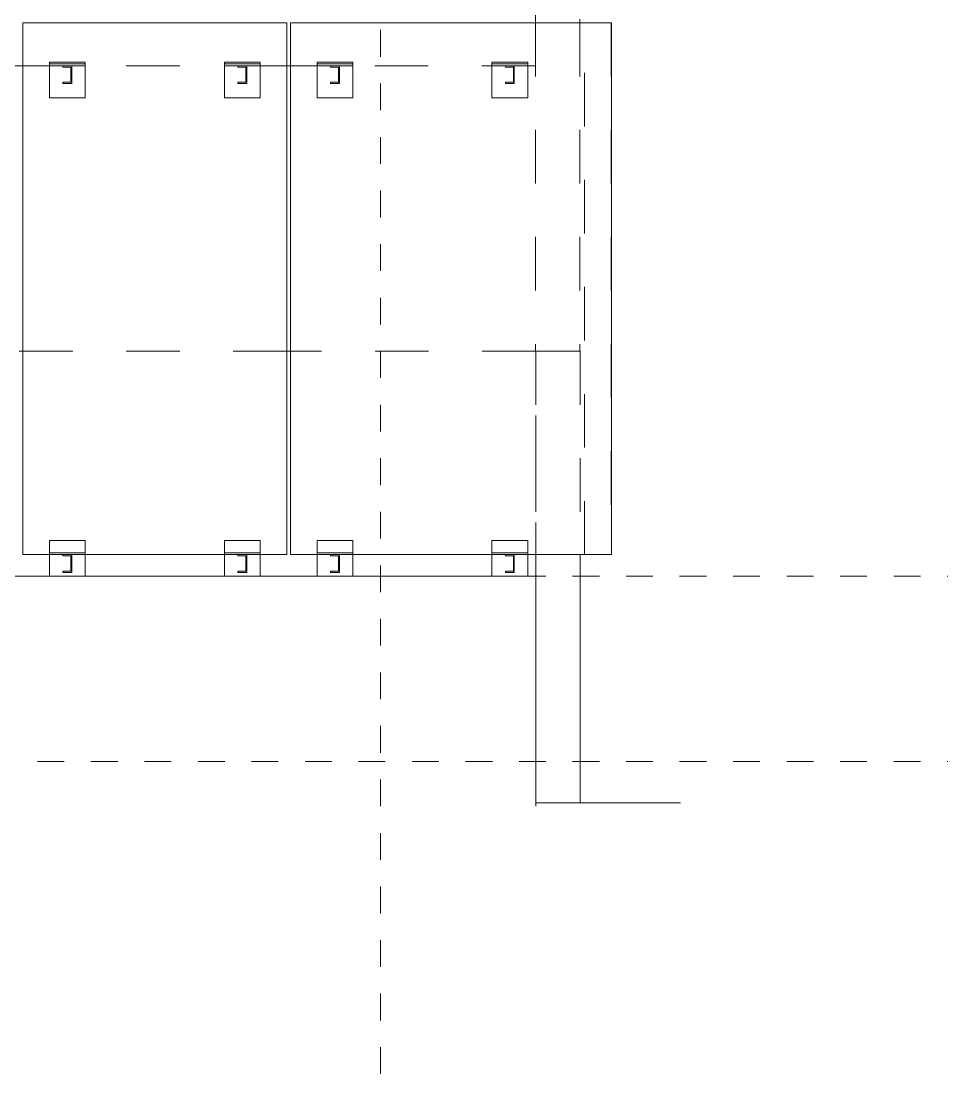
# Model space of a CAD drawing. Header units: millimetres. Extents: x 663313 to 1226001, y 1431724 to 1620898.
# Drawn here: x 663751.42 to 663756.61, y 1524728.98 to 1524734.88 of the extents above; entities that cross this region are included whole.
import ezdxf

# ---------------------------------------------------------------- set-up
doc = ezdxf.new("R2010")
doc.units = ezdxf.units.MM
for name, pattern in [('XKITLINE00', [0]), ('XKITLINE01', [4, 1, -1, 1, -1]), ('XKITLINE02', [4, 2, -2])]:
    doc.linetypes.add(name, pattern=pattern)
doc.layers.add('000 - 0_HIDE_OBJ_FRAMING_DEF_SUB', color=7, linetype='Continuous', plot=False)
doc.layers.add('Part', color=7, linetype='Continuous', lineweight=0)
doc.layers.add('S-GRID', color=7, linetype='Continuous', lineweight=9)

# ---------------------------------------------------------------- blocks, each defined once
blk = doc.blocks.new('*A2517971')
at = {"layer": 'S-GRID', "color": 7, "linetype": 'XKITLINE01', "lineweight": 0}
blk.add_line((170.447252, -8.917964), (412.473057, -8.917964), dxfattribs=at)
blk = doc.blocks.new('*A2518972')
at = {"layer": 'S-GRID', "color": 7, "linetype": 'XKITLINE01', "lineweight": 0}
blk.add_line((170.447252, -15.851297), (412.473057, -15.851297), dxfattribs=at)
blk = doc.blocks.new('*A2519973')
at = {"layer": '000 - 0_HIDE_OBJ_FRAMING_DEF_SUB', "color": 7, "linetype": 'XKITLINE00', "lineweight": 0}
for p, q in [((397.067264, -8.917964), (205.900536, -8.917964)), ((397.067264, -17.517964), (397.067264, -8.917964))]:
    blk.add_line(p, q, dxfattribs=at)
at = {"layer": '000 - 0_HIDE_OBJ_FRAMING_DEF_SUB', "color": 7, "linetype": 'XKITLINE02', "lineweight": 0}
blk.add_line((397.06723, -17.517964), (397.067231, -8.917964), dxfattribs=at)
blk = doc.blocks.new('*A27121166')
at = {"layer": 'Part', "color": 7, "linetype": 'XKITLINE00', "lineweight": 0}
for p, q in [((377.900591, -0.517964), (377.767257, -0.517964)), ((387.900591, -0.517964), (387.767257, -0.517964)), ((397.067252, -8.117964), (397.067252, -8.917964))]:
    blk.add_line(p, q, dxfattribs=at)
at = {"layer": 'Part', "color": 7, "linetype": 'XKITLINE02', "lineweight": 0}
for p, q in [((387.767257, -0.517964), (377.900591, -0.517964)), ((397.067252, -0.517964), (387.900591, -0.517964)), ((397.067231, -8.917964), (397.067231, -0.517964)), ((397.067252, -0.517964), (397.067252, -8.117964)), ((307.900572, -8.917964), (397.067252, -8.917964))]:
    blk.add_line(p, q, dxfattribs=at)
blk = doc.blocks.new('*A27311185')
at = {"layer": 'S-GRID', "color": 7, "linetype": 'XKITLINE01', "lineweight": 0}
blk.add_line((391.267259, -27.517964), (391.267259, 90.604862), dxfattribs=at)
blk = doc.blocks.new('*A27331187')
at = {"layer": 'Part', "color": 7, "linetype": 'XKITLINE02', "lineweight": 0}
for p, q in [((398.720593, 73.815369), (397.053903, 73.815369)), ((397.053926, 73.815369), (397.053926, 31.882036)), ((398.720593, 73.815369), (398.720593, 31.882036)), ((397.053926, 31.748703), (397.053926, 11.882036)), ((398.720593, 31.748703), (398.720593, 11.882036)), ((397.053926, 11.748703), (397.053926, -0.517964)), ((398.720593, 11.748703), (398.720593, -0.517964)), ((397.053903, -0.517964), (398.720593, -0.517964))]:
    blk.add_line(p, q, dxfattribs=at)
at = {"layer": 'Part', "color": 7, "linetype": 'XKITLINE00', "lineweight": 0}
for p, q in [((397.053926, 31.882036), (397.053926, 31.748703)), ((398.720593, 31.882036), (398.720593, 31.748703)), ((397.053926, 11.882036), (397.053926, 11.748703)), ((398.720593, 11.882036), (398.720593, 11.748703))]:
    blk.add_line(p, q, dxfattribs=at)
blk = doc.blocks.new('*A27361190')
at = {"layer": '000 - 0_HIDE_OBJ_FRAMING_DEF_SUB', "color": 7, "linetype": 'XKITLINE00', "lineweight": 0}
for p, q in [((387.767257, 11.748703), (377.90058, 11.748703)), ((377.900591, -8.117964), (377.900591, 11.748703)), ((387.767257, 11.748703), (387.767257, -8.117964)), ((377.900591, -8.117964), (377.90058, -8.117964)), ((378.900591, -8.117964), (377.900591, -8.117964)), ((385.433924, -8.117964), (380.233924, -8.117964)), ((387.767257, -8.117964), (386.767258, -8.117964))]:
    blk.add_line(p, q, dxfattribs=at)
at = {"layer": '000 - 0_HIDE_OBJ_FRAMING_DEF_SUB', "color": 7, "linetype": 'XKITLINE02', "lineweight": 0}
for p, q in [((377.90058, -8.117964), (377.90058, 11.748703)), ((387.767247, -8.117964), (387.767247, 11.748703)), ((380.233924, -8.117964), (378.900591, -8.117964)), ((386.767258, -8.117964), (385.433924, -8.117964))]:
    blk.add_line(p, q, dxfattribs=at)
blk = doc.blocks.new('*A27371191')
at = {"layer": '000 - 0_HIDE_OBJ_FRAMING_DEF_SUB', "color": 7, "linetype": 'XKITLINE00', "lineweight": 0}
for p, q in [((399.900591, 11.748703), (387.90058, 11.748703)), ((387.900591, -8.117964), (387.900591, 11.748703)), ((399.900591, 11.748703), (399.900591, -8.117964)), ((387.900591, -8.117964), (387.90058, -8.117964)), ((388.900591, -8.117964), (387.900591, -8.117964)), ((395.433924, -8.117964), (390.233924, -8.117964)), ((399.900591, -8.117964), (396.767258, -8.117964))]:
    blk.add_line(p, q, dxfattribs=at)
at = {"layer": '000 - 0_HIDE_OBJ_FRAMING_DEF_SUB', "color": 7, "linetype": 'XKITLINE02', "lineweight": 0}
for p, q in [((387.90058, -8.117964), (387.90058, 11.748703)), ((399.90058, -8.117964), (399.90058, 11.748703)), ((390.233924, -8.117964), (388.900591, -8.117964)), ((396.767258, -8.117964), (395.433924, -8.117964))]:
    blk.add_line(p, q, dxfattribs=at)
blk = doc.blocks.new('*A29521406')
at = {"layer": 'Part', "color": 7, "linetype": 'XKITLINE02', "lineweight": 0}
for p, q in [((398.887236, 11.748703), (398.887267, 11.748703)), ((398.887267, 11.748703), (399.887267, 11.748703)), ((398.887267, -8.117964), (398.887267, 11.748703)), ((399.887267, 11.748703), (399.887267, -8.117964)), ((399.887267, -8.117964), (398.887236, -8.117964)), ((399.887267, -8.117964), (399.887236, -8.117964))]:
    blk.add_line(p, q, dxfattribs=at)
blk = doc.blocks.new('*A29531407')
at = {"layer": 'Part', "color": 7, "linetype": 'XKITLINE02', "lineweight": 0}
for p, q in [((366.401618, 18.482036), (366.401601, 18.482036)), ((366.401601, 18.482036), (366.401601, 10.148703)), ((367.767257, 18.482036), (366.401601, 18.482036)), ((366.401618, 18.482036), (366.401618, 11.882036)), ((377.767257, 18.482036), (367.900591, 18.482036)), ((387.767257, 18.482036), (377.900591, 18.482036)), ((397.053926, 18.482036), (387.900591, 18.482036)), ((397.053909, 10.148703), (397.053909, 18.482036)), ((397.053926, 18.482036), (397.053926, 11.882036)), ((366.401618, 11.748703), (366.401618, 10.148703)), ((397.053926, 11.748703), (397.053926, 10.148703)), ((366.401618, 10.148703), (366.401601, 10.148703)), ((367.767257, 10.148703), (366.401601, 10.148703)), ((377.767257, 10.148703), (367.900591, 10.148703)), ((387.767257, 10.148703), (377.900591, 10.148703)), ((397.053926, 10.148703), (387.900591, 10.148703))]:
    blk.add_line(p, q, dxfattribs=at)
at = {"layer": 'Part', "color": 7, "linetype": 'XKITLINE00', "lineweight": 0}
for p, q in [((367.900591, 18.482036), (367.767257, 18.482036)), ((377.900591, 18.482036), (377.767257, 18.482036)), ((387.900591, 18.482036), (387.767257, 18.482036)), ((366.401618, 11.882036), (366.401618, 11.748703)), ((397.053926, 11.882036), (397.053926, 11.748703)), ((367.900591, 10.148703), (367.767257, 10.148703)), ((377.900591, 10.148703), (377.767257, 10.148703)), ((387.900591, 10.148703), (387.767257, 10.148703))]:
    blk.add_line(p, q, dxfattribs=at)
blk = doc.blocks.new('*A30771531')
at = {"layer": '000 - 0_HIDE_OBJ_FRAMING_DEF_SUB', "color": 7, "linetype": 'XKITLINE00', "lineweight": 0}
for p, q in [((402.473057, -17.384629), (397.06723, -17.384629)), ((397.067265, -17.517964), (397.067265, -17.384629))]:
    blk.add_line(p, q, dxfattribs=at)
blk = doc.blocks.new('*A30781532')
at = {"layer": 'Part', "color": 7, "linetype": 'XKITLINE02', "lineweight": 0}
for p, q in [((398.733918, -0.517964), (397.066853, -0.517964)), ((397.067252, -0.517964), (397.067252, -8.117964)), ((398.733918, -0.517964), (398.733918, -8.117964)), ((397.067252, -8.917964), (397.067252, -17.384631)), ((398.733918, -17.384631), (397.066853, -17.384631))]:
    blk.add_line(p, q, dxfattribs=at)
at = {"layer": 'Part', "color": 7, "linetype": 'XKITLINE00', "lineweight": 0}
for p, q in [((397.067252, -8.117964), (397.067252, -8.917964)), ((398.733918, -8.117964), (398.733918, -17.384631))]:
    blk.add_line(p, q, dxfattribs=at)
blk = doc.blocks.new('*A30791533')
at = {"layer": 'Part', "color": 7, "linetype": 'XKITLINE00', "lineweight": 0}
for p, q in [((395.933869, -8.117964), (395.933857, -8.117964)), ((395.933869, -8.167964), (395.933857, -8.167964)), ((395.933869, -8.167964), (395.933869, -8.117964)), ((395.933869, -8.117964), (396.267202, -8.117964)), ((396.233869, -8.167964), (395.933869, -8.167964)), ((396.233857, -8.167964), (396.233869, -8.167964)), ((396.233869, -8.167964), (396.233869, -8.734631)), ((396.267202, -8.117964), (396.26719, -8.117964)), ((396.267202, -8.784631), (396.267202, -8.117964)), ((395.933869, -8.734631), (395.933857, -8.734631)), ((395.933869, -8.784631), (395.933857, -8.784631)), ((396.233869, -8.734631), (395.933869, -8.734631)), ((395.933869, -8.734631), (395.933869, -8.784631)), ((396.267202, -8.784631), (395.933869, -8.784631)), ((396.233869, -8.734631), (396.233857, -8.734631)), ((396.26719, -8.784631), (396.267202, -8.784631))]:
    blk.add_line(p, q, dxfattribs=at)
at = {"layer": 'Part', "color": 7, "linetype": 'XKITLINE02', "lineweight": 0}
for p, q in [((395.933857, -8.167964), (395.933857, -8.117964)), ((396.233857, -8.734631), (396.233857, -8.167964)), ((396.26719, -8.117964), (396.26719, -8.784631)), ((395.933857, -8.784631), (395.933857, -8.734631))]:
    blk.add_line(p, q, dxfattribs=at)
blk = doc.blocks.new('*A30801534')
at = {"layer": 'Part', "color": 7, "linetype": 'XKITLINE02', "lineweight": 0}
for p, q in [((396.767206, -7.584631), (395.433872, -7.584631)), ((395.433872, -7.584631), (395.433872, -8.917964)), ((395.433873, -7.584631), (395.433873, -8.117964)), ((396.767206, -7.584631), (396.767206, -8.117964)), ((396.767206, -7.584631), (396.767206, -8.917964)), ((396.767206, -8.917964), (395.433872, -8.917964))]:
    blk.add_line(p, q, dxfattribs=at)
at = {"layer": 'Part', "color": 7, "linetype": 'XKITLINE00', "lineweight": 0}
for p, q in [((395.433873, -8.117964), (395.433873, -8.917964)), ((396.767206, -8.117964), (396.767206, -8.917964))]:
    blk.add_line(p, q, dxfattribs=at)
blk = doc.blocks.new('*A30811535')
at = {"layer": 'Part', "color": 7, "linetype": 'XKITLINE00', "lineweight": 0}
for p, q in [((395.433921, -8.051297), (395.433924, -8.051297)), ((395.433921, -8.117964), (395.433924, -8.117964)), ((395.433924, -8.117964), (395.433924, -8.051297)), ((395.433924, -8.051297), (396.767258, -8.051297)), ((396.767258, -8.117964), (395.433924, -8.117964)), ((396.767254, -8.051297), (396.767258, -8.051297)), ((396.767254, -8.117964), (396.767258, -8.117964)), ((396.767258, -8.051297), (396.767258, -8.117964))]:
    blk.add_line(p, q, dxfattribs=at)
at = {"layer": 'Part', "color": 7, "linetype": 'XKITLINE02', "lineweight": 0}
for p, q in [((395.433921, -8.117964), (395.433921, -8.051297)), ((395.433924, -8.117964), (395.433921, -8.117964)), ((396.767254, -8.117964), (396.767254, -8.051297))]:
    blk.add_line(p, q, dxfattribs=at)
blk = doc.blocks.new('*A30821536')
at = {"layer": 'Part', "color": 7, "linetype": 'XKITLINE00', "lineweight": 0}
for p, q in [((385.433921, -8.051297), (385.433924, -8.051297)), ((385.433921, -8.117964), (385.433924, -8.117964)), ((385.433924, -8.117964), (385.433924, -8.051297)), ((385.433924, -8.051297), (386.767258, -8.051297)), ((386.767258, -8.117964), (385.433924, -8.117964)), ((386.767254, -8.051297), (386.767258, -8.051297)), ((386.767254, -8.117964), (386.767258, -8.117964)), ((386.767258, -8.051297), (386.767258, -8.117964))]:
    blk.add_line(p, q, dxfattribs=at)
at = {"layer": 'Part', "color": 7, "linetype": 'XKITLINE02', "lineweight": 0}
for p, q in [((385.433921, -8.117964), (385.433921, -8.051297)), ((385.433924, -8.117964), (385.433921, -8.117964)), ((386.767254, -8.117964), (386.767254, -8.051297))]:
    blk.add_line(p, q, dxfattribs=at)
blk = doc.blocks.new('*A30831537')
at = {"layer": 'Part', "color": 7, "linetype": 'XKITLINE02', "lineweight": 0}
for p, q in [((386.767206, -7.584631), (385.433872, -7.584631)), ((385.433872, -7.584631), (385.433872, -8.917964)), ((385.433873, -7.584631), (385.433873, -8.117964)), ((386.767206, -7.584631), (386.767206, -8.117964)), ((386.767206, -7.584631), (386.767206, -8.917964)), ((386.767206, -8.917964), (385.433872, -8.917964))]:
    blk.add_line(p, q, dxfattribs=at)
at = {"layer": 'Part', "color": 7, "linetype": 'XKITLINE00', "lineweight": 0}
for p, q in [((385.433873, -8.117964), (385.433873, -8.917964)), ((386.767206, -8.117964), (386.767206, -8.917964))]:
    blk.add_line(p, q, dxfattribs=at)
blk = doc.blocks.new('*A30841538')
at = {"layer": 'Part', "color": 7, "linetype": 'XKITLINE00', "lineweight": 0}
for p, q in [((389.400536, -8.117964), (389.400523, -8.117964)), ((389.400536, -8.167964), (389.400523, -8.167964)), ((389.400536, -8.167964), (389.400536, -8.117964)), ((389.400536, -8.117964), (389.733869, -8.117964)), ((389.700536, -8.167964), (389.400536, -8.167964)), ((389.700523, -8.167964), (389.700536, -8.167964)), ((389.700536, -8.167964), (389.700536, -8.734631)), ((389.733869, -8.117964), (389.733857, -8.117964)), ((389.733869, -8.784631), (389.733869, -8.117964)), ((389.400536, -8.734631), (389.400523, -8.734631)), ((389.400536, -8.784631), (389.400523, -8.784631)), ((389.700536, -8.734631), (389.400536, -8.734631)), ((389.400536, -8.734631), (389.400536, -8.784631)), ((389.733869, -8.784631), (389.400536, -8.784631)), ((389.700536, -8.734631), (389.700523, -8.734631)), ((389.733857, -8.784631), (389.733869, -8.784631))]:
    blk.add_line(p, q, dxfattribs=at)
at = {"layer": 'Part', "color": 7, "linetype": 'XKITLINE02', "lineweight": 0}
for p, q in [((389.400523, -8.167964), (389.400523, -8.117964)), ((389.700523, -8.734631), (389.700523, -8.167964)), ((389.733857, -8.117964), (389.733857, -8.784631)), ((389.400523, -8.784631), (389.400523, -8.734631))]:
    blk.add_line(p, q, dxfattribs=at)
blk = doc.blocks.new('*A30851539')
at = {"layer": 'Part', "color": 7, "linetype": 'XKITLINE02', "lineweight": 0}
for p, q in [((380.233873, -7.584631), (378.900539, -7.584631)), ((378.900539, -7.584631), (378.900539, -8.917964)), ((378.90054, -7.584631), (378.90054, -8.117964)), ((380.233872, -7.584631), (380.233872, -8.917964)), ((380.233873, -7.584631), (380.233873, -8.117964)), ((380.233873, -8.917964), (378.900539, -8.917964))]:
    blk.add_line(p, q, dxfattribs=at)
at = {"layer": 'Part', "color": 7, "linetype": 'XKITLINE00', "lineweight": 0}
for p, q in [((378.90054, -8.117964), (378.90054, -8.917964)), ((380.233873, -8.117964), (380.233873, -8.917964))]:
    blk.add_line(p, q, dxfattribs=at)
blk = doc.blocks.new('*A30861540')
at = {"layer": 'Part', "color": 7, "linetype": 'XKITLINE00', "lineweight": 0}
for p, q in [((378.900587, -8.051297), (378.900591, -8.051297)), ((378.900587, -8.117964), (378.900591, -8.117964)), ((378.900591, -8.117964), (378.900591, -8.051297)), ((378.900591, -8.051297), (380.233924, -8.051297)), ((380.233924, -8.117964), (378.900591, -8.117964)), ((380.233921, -8.051297), (380.233924, -8.051297)), ((380.233921, -8.117964), (380.233924, -8.117964)), ((380.233924, -8.051297), (380.233924, -8.117964))]:
    blk.add_line(p, q, dxfattribs=at)
at = {"layer": 'Part', "color": 7, "linetype": 'XKITLINE02', "lineweight": 0}
for p, q in [((378.900587, -8.117964), (378.900587, -8.051297)), ((378.900591, -8.117964), (378.900587, -8.117964)), ((380.233921, -8.117964), (380.233921, -8.051297))]:
    blk.add_line(p, q, dxfattribs=at)
blk = doc.blocks.new('*A30871541')
at = {"layer": 'Part', "color": 7, "linetype": 'XKITLINE00', "lineweight": 0}
for p, q in [((388.900587, -8.051297), (388.900591, -8.051297)), ((388.900587, -8.117964), (388.900591, -8.117964)), ((388.900591, -8.117964), (388.900591, -8.051297)), ((388.900591, -8.051297), (390.233924, -8.051297)), ((390.233924, -8.117964), (388.900591, -8.117964)), ((390.233921, -8.051297), (390.233924, -8.051297)), ((390.233921, -8.117964), (390.233924, -8.117964)), ((390.233924, -8.051297), (390.233924, -8.117964))]:
    blk.add_line(p, q, dxfattribs=at)
at = {"layer": 'Part', "color": 7, "linetype": 'XKITLINE02', "lineweight": 0}
for p, q in [((388.900587, -8.117964), (388.900587, -8.051297)), ((388.900591, -8.117964), (388.900587, -8.117964)), ((390.233921, -8.117964), (390.233921, -8.051297))]:
    blk.add_line(p, q, dxfattribs=at)
blk = doc.blocks.new('*A30881542')
at = {"layer": 'Part', "color": 7, "linetype": 'XKITLINE02', "lineweight": 0}
for p, q in [((390.233873, -7.584631), (388.900539, -7.584631)), ((388.900539, -7.584631), (388.900539, -8.917964)), ((388.90054, -7.584631), (388.90054, -8.117964)), ((390.233872, -7.584631), (390.233872, -8.917964)), ((390.233873, -7.584631), (390.233873, -8.117964)), ((390.233873, -8.917964), (388.900539, -8.917964))]:
    blk.add_line(p, q, dxfattribs=at)
at = {"layer": 'Part', "color": 7, "linetype": 'XKITLINE00', "lineweight": 0}
for p, q in [((388.90054, -8.117964), (388.90054, -8.917964)), ((390.233873, -8.117964), (390.233873, -8.917964))]:
    blk.add_line(p, q, dxfattribs=at)
blk = doc.blocks.new('*A30891543')
at = {"layer": 'Part', "color": 7, "linetype": 'XKITLINE00', "lineweight": 0}
for p, q in [((379.400536, -8.117964), (379.400523, -8.117964)), ((379.400536, -8.167964), (379.400523, -8.167964)), ((379.400536, -8.167964), (379.400536, -8.117964)), ((379.400536, -8.117964), (379.733869, -8.117964)), ((379.700536, -8.167964), (379.400536, -8.167964)), ((379.700523, -8.167964), (379.700536, -8.167964)), ((379.700536, -8.167964), (379.700536, -8.734631)), ((379.733869, -8.117964), (379.733857, -8.117964)), ((379.733869, -8.784631), (379.733869, -8.117964)), ((379.400536, -8.734631), (379.400523, -8.734631)), ((379.400536, -8.784631), (379.400523, -8.784631)), ((379.700536, -8.734631), (379.400536, -8.734631)), ((379.400536, -8.734631), (379.400536, -8.784631)), ((379.733869, -8.784631), (379.400536, -8.784631)), ((379.700536, -8.734631), (379.700523, -8.734631)), ((379.733857, -8.784631), (379.733869, -8.784631))]:
    blk.add_line(p, q, dxfattribs=at)
at = {"layer": 'Part', "color": 7, "linetype": 'XKITLINE02', "lineweight": 0}
for p, q in [((379.400523, -8.167964), (379.400523, -8.117964)), ((379.700523, -8.734631), (379.700523, -8.167964)), ((379.733857, -8.117964), (379.733857, -8.784631)), ((379.400523, -8.784631), (379.400523, -8.734631))]:
    blk.add_line(p, q, dxfattribs=at)
blk = doc.blocks.new('*A30901544')
at = {"layer": 'Part', "color": 7, "linetype": 'XKITLINE00', "lineweight": 0}
for p, q in [((385.933869, -8.117964), (385.933857, -8.117964)), ((385.933869, -8.167964), (385.933857, -8.167964)), ((385.933869, -8.167964), (385.933869, -8.117964)), ((385.933869, -8.117964), (386.267202, -8.117964)), ((386.233869, -8.167964), (385.933869, -8.167964)), ((386.233857, -8.167964), (386.233869, -8.167964)), ((386.233869, -8.167964), (386.233869, -8.734631)), ((386.267202, -8.117964), (386.26719, -8.117964)), ((386.267202, -8.784631), (386.267202, -8.117964)), ((385.933869, -8.734631), (385.933857, -8.734631)), ((385.933869, -8.784631), (385.933857, -8.784631)), ((386.233869, -8.734631), (385.933869, -8.734631)), ((385.933869, -8.734631), (385.933869, -8.784631)), ((386.267202, -8.784631), (385.933869, -8.784631)), ((386.233869, -8.734631), (386.233857, -8.734631)), ((386.26719, -8.784631), (386.267202, -8.784631))]:
    blk.add_line(p, q, dxfattribs=at)
at = {"layer": 'Part', "color": 7, "linetype": 'XKITLINE02', "lineweight": 0}
for p, q in [((385.933857, -8.167964), (385.933857, -8.117964)), ((386.233857, -8.734631), (386.233857, -8.167964)), ((386.26719, -8.117964), (386.26719, -8.784631)), ((385.933857, -8.784631), (385.933857, -8.734631))]:
    blk.add_line(p, q, dxfattribs=at)
blk = doc.blocks.new('*A30911545')
at = {"layer": 'Part', "color": 7, "linetype": 'XKITLINE02', "lineweight": 0}
for p, q in [((395.433914, 8.948703), (395.433914, 10.282036)), ((395.433914, 10.282036), (396.767248, 10.282036)), ((395.433914, 8.948703), (395.433914, 10.282036)), ((396.767247, 8.948703), (396.767247, 10.282036)), ((396.767248, 10.282036), (396.767248, 8.948703)), ((396.767248, 8.948703), (395.433914, 8.948703))]:
    blk.add_line(p, q, dxfattribs=at)
blk = doc.blocks.new('*A30921546')
at = {"layer": 'Part', "color": 7, "linetype": 'XKITLINE02', "lineweight": 0}
for p, q in [((396.267247, 10.148703), (395.9339, 10.148703)), ((395.9339, 10.098703), (395.9339, 10.148703)), ((395.9339, 10.098703), (396.233914, 10.098703)), ((395.933914, 10.098703), (395.933914, 10.148703)), ((396.2339, 9.532036), (396.2339, 10.098703)), ((396.233914, 10.098703), (396.233914, 9.532036)), ((396.267233, 9.482036), (396.267233, 10.148703)), ((396.267247, 9.482036), (396.267247, 10.148703)), ((396.233914, 9.532036), (395.9339, 9.532036)), ((395.9339, 9.482036), (395.9339, 9.532036)), ((395.9339, 9.482036), (396.267247, 9.482036)), ((395.933914, 9.482036), (395.933914, 9.532036))]:
    blk.add_line(p, q, dxfattribs=at)
blk = doc.blocks.new('*A30931547')
at = {"layer": 'Part', "color": 7, "linetype": 'XKITLINE02', "lineweight": 0}
for p, q in [((395.433898, 10.148703), (395.433898, 10.215369)), ((395.433898, 10.215369), (395.433912, 10.215369)), ((395.433898, 10.215369), (396.767245, 10.215369)), ((395.433912, 10.148703), (395.433898, 10.148703)), ((395.433898, 10.148703), (396.767245, 10.148703)), ((395.433912, 10.148703), (395.433912, 10.215369)), ((396.767232, 10.148703), (396.767232, 10.215369)), ((396.767245, 10.215369), (396.767245, 10.148703))]:
    blk.add_line(p, q, dxfattribs=at)
blk = doc.blocks.new('*A30941548')
at = {"layer": 'Part', "color": 7, "linetype": 'XKITLINE02', "lineweight": 0}
for p, q in [((378.90058, 8.948703), (378.90058, 10.282036)), ((378.90058, 10.282036), (380.233914, 10.282036)), ((378.900581, 8.948703), (378.900581, 10.282036)), ((380.233914, 8.948703), (380.233914, 10.282036)), ((380.233914, 10.282036), (380.233914, 8.948703)), ((380.233914, 8.948703), (378.90058, 8.948703))]:
    blk.add_line(p, q, dxfattribs=at)
blk = doc.blocks.new('*A30951549')
at = {"layer": 'Part', "color": 7, "linetype": 'XKITLINE02', "lineweight": 0}
for p, q in [((379.733914, 10.148703), (379.400567, 10.148703)), ((379.400567, 10.098703), (379.400567, 10.148703)), ((379.400567, 10.098703), (379.70058, 10.098703)), ((379.40058, 10.098703), (379.40058, 10.148703)), ((379.700567, 9.532036), (379.700567, 10.098703)), ((379.70058, 10.098703), (379.70058, 9.532036)), ((379.7339, 9.482036), (379.7339, 10.148703)), ((379.733914, 9.482036), (379.733914, 10.148703)), ((379.70058, 9.532036), (379.400567, 9.532036)), ((379.400567, 9.482036), (379.400567, 9.532036)), ((379.400567, 9.482036), (379.733914, 9.482036)), ((379.40058, 9.482036), (379.40058, 9.532036))]:
    blk.add_line(p, q, dxfattribs=at)
blk = doc.blocks.new('*A30961550')
at = {"layer": 'Part', "color": 7, "linetype": 'XKITLINE02', "lineweight": 0}
for p, q in [((378.900565, 10.148703), (378.900565, 10.215369)), ((378.900565, 10.215369), (378.900579, 10.215369)), ((378.900565, 10.215369), (380.233912, 10.215369)), ((378.900579, 10.148703), (378.900565, 10.148703)), ((378.900565, 10.148703), (380.233912, 10.148703)), ((378.900579, 10.148703), (378.900579, 10.215369)), ((380.233898, 10.148703), (380.233898, 10.215369)), ((380.233912, 10.215369), (380.233912, 10.148703))]:
    blk.add_line(p, q, dxfattribs=at)
blk = doc.blocks.new('*A30971551')
at = {"layer": 'Part', "color": 7, "linetype": 'XKITLINE02', "lineweight": 0}
for p, q in [((385.433914, 8.948703), (385.433914, 10.282036)), ((385.433914, 10.282036), (386.767248, 10.282036)), ((385.433914, 8.948703), (385.433914, 10.282036)), ((386.767247, 8.948703), (386.767247, 10.282036)), ((386.767248, 10.282036), (386.767248, 8.948703)), ((386.767248, 8.948703), (385.433914, 8.948703))]:
    blk.add_line(p, q, dxfattribs=at)
blk = doc.blocks.new('*A30981552')
at = {"layer": 'Part', "color": 7, "linetype": 'XKITLINE02', "lineweight": 0}
for p, q in [((386.267247, 10.148703), (385.9339, 10.148703)), ((385.9339, 10.098703), (385.9339, 10.148703)), ((385.9339, 10.098703), (386.233914, 10.098703)), ((385.933914, 10.098703), (385.933914, 10.148703)), ((386.2339, 9.532036), (386.2339, 10.098703)), ((386.233914, 10.098703), (386.233914, 9.532036)), ((386.267233, 9.482036), (386.267233, 10.148703)), ((386.267247, 9.482036), (386.267247, 10.148703)), ((386.233914, 9.532036), (385.9339, 9.532036)), ((385.9339, 9.482036), (385.9339, 9.532036)), ((385.9339, 9.482036), (386.267247, 9.482036)), ((385.933914, 9.482036), (385.933914, 9.532036))]:
    blk.add_line(p, q, dxfattribs=at)
blk = doc.blocks.new('*A30991553')
at = {"layer": 'Part', "color": 7, "linetype": 'XKITLINE02', "lineweight": 0}
for p, q in [((385.433898, 10.148703), (385.433898, 10.215369)), ((385.433898, 10.215369), (385.433912, 10.215369)), ((385.433898, 10.215369), (386.767245, 10.215369)), ((385.433912, 10.148703), (385.433898, 10.148703)), ((385.433898, 10.148703), (386.767245, 10.148703)), ((385.433912, 10.148703), (385.433912, 10.215369)), ((386.767232, 10.148703), (386.767232, 10.215369)), ((386.767245, 10.215369), (386.767245, 10.148703))]:
    blk.add_line(p, q, dxfattribs=at)
blk = doc.blocks.new('*A31001554')
at = {"layer": 'Part', "color": 7, "linetype": 'XKITLINE02', "lineweight": 0}
for p, q in [((388.90058, 8.948703), (388.90058, 10.282036)), ((388.90058, 10.282036), (390.233914, 10.282036)), ((388.900581, 8.948703), (388.900581, 10.282036)), ((390.233914, 8.948703), (390.233914, 10.282036)), ((390.233914, 10.282036), (390.233914, 8.948703)), ((390.233914, 8.948703), (388.90058, 8.948703))]:
    blk.add_line(p, q, dxfattribs=at)
blk = doc.blocks.new('*A31011555')
at = {"layer": 'Part', "color": 7, "linetype": 'XKITLINE02', "lineweight": 0}
for p, q in [((389.733914, 10.148703), (389.400567, 10.148703)), ((389.400567, 10.098703), (389.400567, 10.148703)), ((389.400567, 10.098703), (389.70058, 10.098703)), ((389.40058, 10.098703), (389.40058, 10.148703)), ((389.700567, 9.532036), (389.700567, 10.098703)), ((389.70058, 10.098703), (389.70058, 9.532036)), ((389.7339, 9.482036), (389.7339, 10.148703)), ((389.733914, 9.482036), (389.733914, 10.148703)), ((389.70058, 9.532036), (389.400567, 9.532036)), ((389.400567, 9.482036), (389.400567, 9.532036)), ((389.400567, 9.482036), (389.733914, 9.482036)), ((389.40058, 9.482036), (389.40058, 9.532036))]:
    blk.add_line(p, q, dxfattribs=at)
blk = doc.blocks.new('*A31021556')
at = {"layer": 'Part', "color": 7, "linetype": 'XKITLINE02', "lineweight": 0}
for p, q in [((388.900565, 10.148703), (388.900565, 10.215369)), ((388.900565, 10.215369), (388.900579, 10.215369)), ((388.900565, 10.215369), (390.233912, 10.215369)), ((388.900579, 10.148703), (388.900565, 10.148703)), ((388.900565, 10.148703), (390.233912, 10.148703)), ((388.900579, 10.148703), (388.900579, 10.215369)), ((390.233898, 10.148703), (390.233898, 10.215369)), ((390.233912, 10.215369), (390.233912, 10.148703))]:
    blk.add_line(p, q, dxfattribs=at)

msp = doc.modelspace()

# ---------------------------------------------------------------- block references
at = {"color": 7, "lineweight": 0, "xscale": 0.15, "yscale": 0.15, "zscale": 0.15}
for name in ['*A27311185', '*A27361190', '*A27371191', '*A27331187', '*A29531407', '*A29521406', '*A30941548', '*A30971551', '*A31001554', '*A30911545', '*A30961550', '*A30951549', '*A30991553', '*A30981552', '*A31021556', '*A31011555', '*A30931547', '*A30921546', '*A27121166', '*A30781532', '*A2517971', '*A30851539', '*A30831537', '*A30881542', '*A30801534', '*A30861540', '*A30891543', '*A30821536', '*A30901544', '*A30871541', '*A30841538', '*A30811535', '*A30791533', '*A2519973', '*A2518972', '*A30771531']:
    msp.add_blockref(name, (663694.7436, 1524733.1057), dxfattribs=at)

doc.saveas('drawing.dxf')
